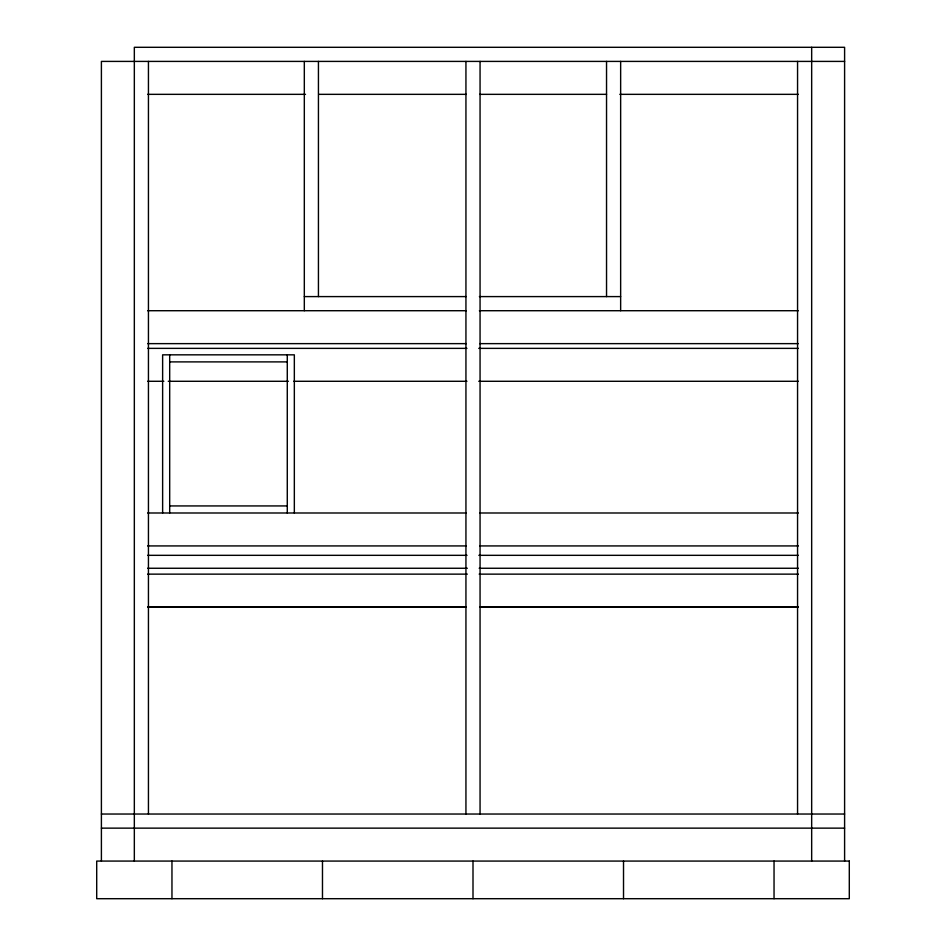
<?xml version="1.0" encoding="UTF-8"?>
<svg xmlns="http://www.w3.org/2000/svg" width="946" height="946" viewBox="0 0 946 946"><rect width="100%" height="100%" fill="white"/><g stroke="black" fill="none" stroke-linecap="round" stroke-linejoin="round"><path stroke-width="1.42" d="M844.601 61.407L101.399 61.407L101.399 861.073M147.611 94.34L305.511 94.34M318.79 94.34L466.354 94.34M479.646 94.34L606.552 94.34M619.831 94.34L798.389 94.34M304.316 296.595L466.165 296.595M479.397 296.595L620.647 296.595M147.611 310.714L466.354 310.714M479.397 310.714L798.389 310.714M147.611 343.635L466.354 343.635M479.646 343.635L798.389 343.635M147.611 348.365L466.946 348.365M478.747 348.365L798.389 348.365M169.689 361.892L287.277 361.892M147.611 381.285L163.847 381.285M168.27 381.285L288.424 381.285M293.709 381.285L466.946 381.285M478.747 381.285L798.389 381.285M169.689 505.933L287.277 505.933M147.611 512.992L466.354 512.992M479.646 512.992L798.389 512.992M147.611 545.925L466.354 545.925M479.646 545.925L798.389 545.925M147.611 555.326L467.04 555.326M478.842 555.326L798.389 555.326M147.611 568.262L467.348 568.262M479.161 568.262L798.389 568.262M147.611 574.139L467.348 574.139M479.161 574.139L798.389 574.139M101.399 814.033L844.601 814.033M101.399 828.14L844.601 828.14M844.601 861.073L844.601 47.3L134.332 47.3L134.332 861.073M811.668 47.3L811.668 861.073M797.561 61.407L797.561 814.033M774.041 861.073L774.041 898.7M623.52 861.073L623.52 898.7M620.647 61.407L620.647 310.714M606.54 61.407L606.54 296.595M480.06 61.407L480.06 814.033M473 861.073L473 898.7M465.94 61.407L465.94 814.033M322.48 861.073L322.48 898.7M318.435 61.407L318.435 296.595M304.316 61.407L304.316 310.714M294.336 512.992L294.336 354.833L162.629 354.833L162.629 512.992M287.277 354.833L287.277 512.992M171.959 861.073L171.959 898.7M169.689 354.833L169.689 512.992M148.439 61.407L148.439 814.033M466.354 607.072L147.611 607.072L466.354 607.119M798.389 607.072L479.646 607.072L798.389 607.119M849.295 861.073L96.705 861.073L96.705 898.7L849.295 898.7L849.295 861.073"/></g></svg>
